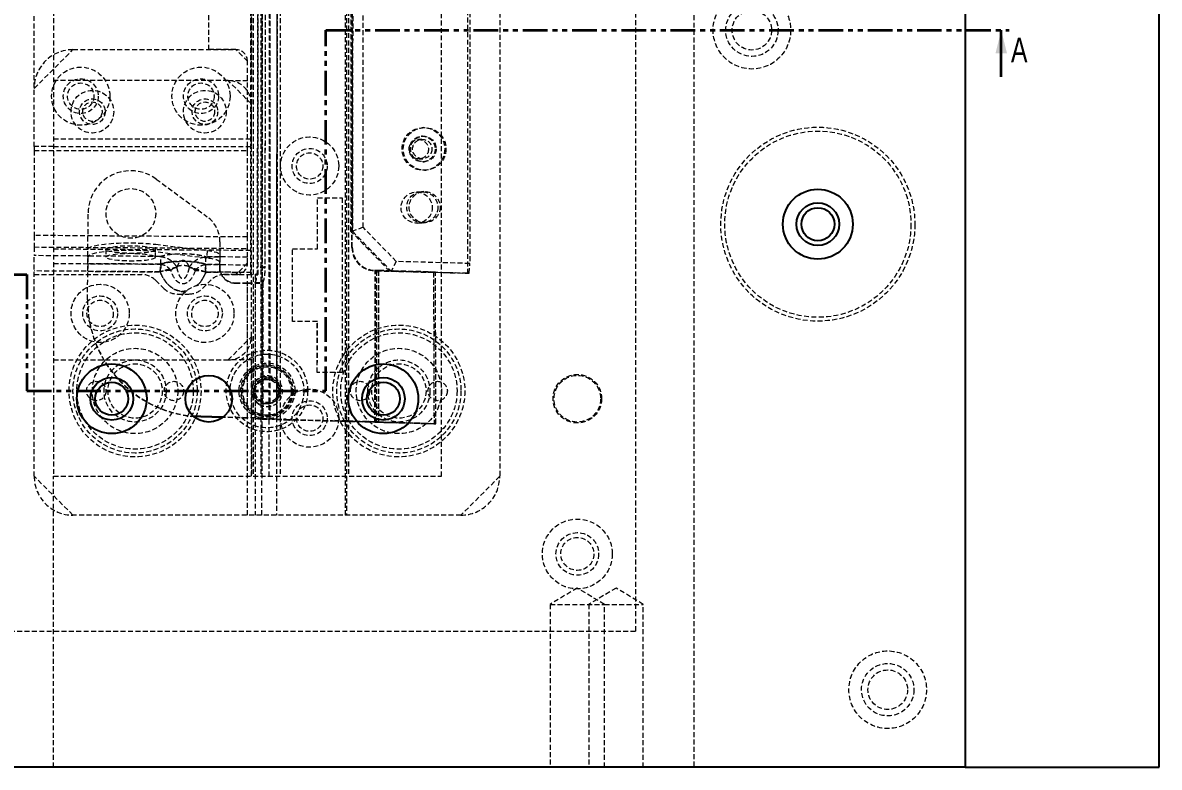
# Model space of a CAD drawing. Header units: millimetres. Extents: x 5 to 1533, y -1183 to 895.
# Drawn here: x 1239.6 to 1532.5, y -476.6 to -284.6 of the extents above; entities that cross this region are included whole.
import ezdxf

# ---------------------------------------------------------------- set-up
doc = ezdxf.new("R2010")
doc.units = ezdxf.units.MM
doc.linetypes.add('HIDDEN', pattern=[1.905, 1.27, -0.635])
doc.linetypes.add('PHANTOM', pattern=[12.7, 6.35, -1.27, 1.27, -1.27, 1.27, -1.27])
doc.styles.add('SLDTEXTSTYLE13', font='TXT', dxfattribs={"width": 0.75})

msp = doc.modelspace()

# ---------------------------------------------------------------- linework, layer by layer
at = {"color": 7, "linetype": 'Continuous', "lineweight": 25}
for p, q in [((1482.524, -96.563), (1482.524, -476.563)), ((1532.524, -476.563), (1532.524, -96.563)), ((1285.517, -386.166), (1283.541, -386.05)), ((1285.516, -386.257), (1283.658, -386.152)), ((1291.076, -386.398), (1285.516, -386.257)), ((1291.193, -386.31), (1285.517, -386.166)), ((1482.524, -476.563), (932.524, -476.563)), ((1482.524, -476.563), (1532.524, -476.563))]:
    msp.add_line(p, q, dxfattribs=at)
at = {"color": 7, "linetype": 'HIDDEN', "lineweight": 18}
for p, q in [((1412.524, -156.981), (1412.524, -476.563)), ((1397.524, -171.563), (1397.524, -441.563)), ((1298.312, -201.563), (1298.312, -349.563)), ((1300.287, -349.563), (1300.287, -201.563)), ((1301.241, -411.563), (1301.346, -201.563)), ((1305.084, -201.563), (1304.98, -411.563)), ((1322.789, -411.563), (1322.789, -201.563)), ((1323.028, -201.563), (1323.028, -411.563)), ((1242.524, -316.563), (1242.524, -211.563)), ((1287.524, -291.563), (1287.524, -211.563)), ((1301.339, -213.761), (1301.253, -386.847)), ((1301.34, -213.67), (1301.254, -386.756)), ((1303.316, -213.67), (1303.229, -386.756)), ((1303.315, -213.761), (1303.229, -386.847)), ((1305.079, -213.781), (1304.993, -386.826)), ((1305.185, -213.775), (1305.099, -386.82)), ((1362.524, -211.563), (1362.524, -401.563)), ((1305.078, -213.872), (1304.992, -386.917)), ((1305.184, -213.866), (1305.098, -386.911)), ((1247.524, -241.563), (1247.524, -401.563)), ((1298.997, -241.563), (1298.997, -401.563)), ((1300.973, -241.563), (1300.973, -401.563)), ((1303.095, -401.563), (1303.175, -241.563)), ((1305.979, -241.563), (1305.9, -401.563)), ((1323.524, -241.563), (1323.524, -401.563)), ((1347.524, -401.563), (1347.524, -241.563)), ((1354.228, -245.195), (1354.228, -349.228)), ((1354.839, -247.66), (1354.839, -346.691)), ((1324.419, -342.471), (1324.514, -250.444)), ((1324.419, -342.562), (1324.514, -250.535)), ((1324.525, -342.556), (1324.62, -250.529)), ((1324.526, -342.465), (1324.62, -250.438)), ((1324.184, -338.413), (1324.271, -254.389)), ((1324.651, -254.366), (1324.565, -338.39)), ((1327.292, -337.363), (1327.377, -255.41)), ((1298.524, -279.563), (1298.524, -305.563)), ((1298.524, -299.563), (1298.524, -279.563)), ((1300.06, -282.698), (1300.027, -347.774)), ((1300.06, -282.607), (1300.028, -347.683)), ((1302.035, -282.698), (1302.003, -347.774)), ((1302.036, -282.607), (1302.004, -347.683)), ((1242.524, -301.563), (1252.524, -291.563)), ((1252.524, -291.563), (1287.524, -291.563)), ((1252.524, -291.563), (1294.524, -291.563)), ((1294.524, -291.563), (1287.524, -291.563)), ((1297.524, -294.563), (1294.524, -291.563)), ((1297.524, -316.563), (1297.524, -294.563)), ((1292.524, -299.563), (1247.524, -299.563)), ((1298.524, -305.563), (1292.524, -299.563)), ((1292.524, -299.563), (1298.524, -299.563)), ((1298.524, -316.563), (1298.524, -305.563)), ((1298.524, -365.563), (1298.524, -305.563)), ((1342.839, -311.666), (1342.521, -311.685)), ((1247.524, -314.563), (1298.524, -314.563)), ((1342.405, -314.697), (1341.502, -314.75)), ((1342.65, -313.881), (1342.358, -313.899)), ((1242.524, -316.563), (1242.524, -317.563)), ((1247.524, -316.563), (1242.524, -316.563)), ((1242.524, -317.563), (1297.524, -317.563)), ((1242.524, -317.563), (1242.524, -339.474)), ((1247.524, -316.563), (1298.524, -316.563)), ((1297.524, -317.563), (1297.524, -316.563)), ((1297.524, -339.858), (1297.524, -317.563)), ((1341.796, -319.742), (1342.699, -319.689)), ((1342.746, -320.487), (1343.039, -320.47)), ((1273.967, -324.931), (1287.135, -334.644)), ((1343.168, -322.666), (1343.487, -322.647)), ((1315.522, -342.939), (1315.535, -329.789)), ((1315.535, -329.789), (1315.551, -329.788)), ((1315.535, -329.789), (1321.926, -329.797)), ((1315.538, -342.938), (1315.551, -329.788)), ((1315.551, -329.788), (1321.942, -329.796)), ((1321.926, -329.797), (1321.88, -374.797)), ((1321.942, -329.796), (1321.896, -374.796)), ((1321.926, -329.797), (1321.942, -329.796)), ((1342.317, -328.2), (1340.873, -328.285)), ((1342.928, -328.164), (1342.317, -328.2)), ((1256.333, -348.626), (1256.438, -333.706)), ((1341.344, -336.271), (1342.788, -336.186)), ((1342.788, -336.186), (1343.399, -336.15)), ((1297.524, -339.858), (1242.524, -339.474)), ((1242.524, -339.474), (1242.524, -342.438)), ((1324.565, -338.39), (1324.184, -338.413)), ((1334.159, -348.686), (1324.184, -338.413)), ((1327.292, -337.363), (1324.565, -338.39)), ((1324.565, -338.39), (1334.54, -348.663)), ((1335.852, -346.178), (1327.292, -337.363)), ((1242.524, -342.438), (1297.524, -342.821)), ((1242.524, -342.438), (1242.524, -344.67)), ((1273.836, -343.727), (1273.85, -341.752)), ((1273.85, -341.752), (1287.075, -343.349)), ((1290.387, -341.138), (1290.341, -347.643)), ((1297.524, -342.821), (1297.524, -339.858)), ((1324.526, -342.465), (1324.419, -342.471)), ((1324.525, -342.556), (1324.419, -342.562)), ((1242.524, -401.563), (1242.524, -344.67)), ((1256.36, -344.766), (1242.524, -344.67)), ((1247.524, -342.909), (1298.524, -343.264)), ((1256.359, -344.997), (1256.347, -346.729)), ((1256.359, -344.997), (1256.372, -343.022)), ((1275.008, -344.896), (1256.36, -344.766)), ((1260.972, -343.054), (1260.959, -345.029)), ((1273.758, -345.119), (1273.772, -343.143)), ((1287.061, -345.325), (1273.836, -343.727)), ((1286.829, -344.979), (1290.359, -345.003)), ((1290.359, -345.003), (1286.829, -344.979)), ((1287.075, -343.349), (1287.061, -345.325)), ((1290.364, -344.385), (1290.35, -346.36)), ((1297.524, -345.053), (1290.359, -345.003)), ((1297.524, -345.053), (1297.524, -342.821)), ((1297.524, -346.563), (1297.524, -345.053)), ((1298.524, -365.563), (1298.524, -343.264)), ((1309.112, -361.631), (1309.131, -342.931)), ((1309.128, -361.63), (1309.147, -342.93)), ((1309.131, -342.931), (1309.147, -342.93)), ((1309.131, -342.931), (1315.522, -342.939)), ((1309.147, -342.93), (1315.538, -342.938)), ((1315.522, -342.939), (1315.538, -342.938)), ((1247.524, -346.68), (1274.995, -346.872)), ((1256.347, -346.742), (1256.347, -346.729)), ((1274.995, -346.872), (1256.347, -346.742)), ((1286.815, -346.954), (1298.524, -347.036)), ((1290.346, -346.979), (1286.815, -346.954)), ((1290.346, -346.979), (1290.35, -346.36)), ((1302.003, -347.774), (1300.027, -347.774)), ((1302.004, -347.683), (1300.028, -347.683)), ((1330.36, -348.47), (1330.253, -348.476)), ((1330.405, -348.48), (1330.253, -348.476)), ((1330.359, -348.561), (1330.253, -348.567)), ((1330.404, -348.571), (1330.253, -348.567)), ((1330.51, -348.565), (1330.359, -348.561)), ((1330.511, -348.474), (1330.36, -348.47)), ((1330.364, -387.485), (1330.405, -348.48)), ((1330.364, -387.576), (1330.404, -348.571)), ((1330.404, -348.571), (1330.51, -348.565)), ((1330.404, -348.571), (1330.801, -348.585)), ((1330.405, -348.48), (1330.511, -348.474)), ((1330.405, -348.48), (1330.802, -348.494)), ((1330.47, -387.57), (1330.51, -348.565)), ((1330.471, -387.479), (1330.511, -348.474)), ((1331.305, -348.579), (1330.51, -348.565)), ((1331.305, -348.488), (1330.511, -348.474)), ((1330.801, -348.585), (1330.761, -387.597)), ((1330.802, -348.494), (1330.762, -387.506)), ((1330.801, -348.585), (1331.305, -348.579)), ((1330.801, -348.585), (1345.45, -348.995)), ((1330.802, -348.494), (1331.305, -348.488)), ((1330.802, -348.494), (1345.45, -348.904)), ((1331.305, -348.488), (1331.265, -387.501)), ((1331.305, -348.579), (1331.265, -387.592)), ((1345.954, -348.898), (1331.305, -348.488)), ((1345.953, -348.989), (1331.305, -348.579)), ((1335.852, -346.178), (1334.54, -348.663)), ((1354.839, -346.691), (1335.852, -346.178)), ((1354.609, -349.206), (1354.839, -346.691)), ((1274.98, -348.847), (1242.524, -348.621)), ((1242.524, -349.563), (1270.282, -349.563)), ((1274.981, -348.847), (1247.524, -348.656)), ((1256.282, -355.966), (1256.333, -348.626)), ((1256.333, -348.717), (1274.981, -348.848)), ((1256.333, -348.717), (1274.98, -348.847)), ((1273.817, -351.027), (1275.888, -353.098)), ((1285.959, -353.098), (1288.031, -351.027)), ((1298.524, -349.011), (1286.801, -348.929)), ((1295.099, -348.987), (1286.801, -348.929)), ((1286.801, -348.929), (1290.523, -348.955)), ((1291.566, -349.563), (1297.524, -349.563)), ((1294.524, -349.563), (1291.566, -349.563)), ((1295.099, -348.987), (1294.524, -349.563)), ((1297.524, -411.563), (1297.524, -349.563)), ((1297.524, -349.563), (1299.5, -349.563)), ((1299.5, -349.563), (1299.5, -411.563)), ((1300.287, -349.563), (1299.5, -349.563)), ((1334.54, -348.663), (1334.159, -348.686)), ((1354.228, -349.228), (1334.159, -348.686)), ((1334.54, -348.663), (1354.609, -349.206)), ((1345.954, -348.898), (1345.45, -348.904)), ((1345.45, -348.904), (1345.586, -387.921)), ((1345.953, -348.989), (1345.45, -348.995)), ((1345.45, -348.995), (1345.586, -388.012)), ((1346.089, -388.006), (1345.953, -348.989)), ((1346.09, -387.915), (1345.954, -348.898)), ((1354.609, -349.206), (1354.228, -349.228)), ((1294.34, -351.762), (1297.524, -351.762)), ((1294.341, -351.671), (1297.525, -351.671)), ((1297.524, -386.563), (1297.524, -351.762)), ((1297.524, -351.762), (1301.23, -351.762)), ((1297.525, -386.472), (1297.525, -351.671)), ((1297.525, -351.671), (1301.23, -351.671)), ((1299.5, -351.624), (1299.5, -386.605)), ((1299.5, -351.624), (1301.476, -351.624)), ((1299.5, -351.715), (1299.5, -386.696)), ((1299.5, -351.715), (1301.475, -351.715)), ((1301.475, -351.715), (1301.475, -386.696)), ((1301.476, -351.624), (1301.476, -386.605)), ((1256.282, -356.057), (1256.282, -355.966)), ((1279.424, -354.563), (1282.424, -354.563)), ((1309.112, -361.631), (1309.128, -361.63)), ((1315.503, -361.639), (1309.112, -361.631)), ((1315.519, -361.638), (1309.128, -361.63)), ((1315.489, -374.789), (1315.503, -361.639)), ((1315.503, -361.639), (1315.519, -361.638)), ((1315.505, -374.788), (1315.519, -361.638)), ((1292.524, -371.563), (1298.524, -365.563)), ((1298.524, -365.563), (1298.524, -401.563)), ((1247.524, -371.563), (1292.524, -371.563)), ((1298.524, -371.563), (1292.524, -371.563)), ((1298.524, -401.563), (1298.524, -371.563)), ((1315.489, -374.789), (1315.505, -374.788)), ((1321.88, -374.797), (1315.489, -374.789)), ((1321.896, -374.796), (1315.505, -374.788)), ((1321.88, -374.797), (1321.896, -374.796)), ((1306.524, -379.563), (1305.712, -379.563)), ((1300.575, -382.979), (1300.121, -382.676)), ((1297.524, -386.563), (1291.076, -386.398)), ((1297.525, -386.472), (1291.193, -386.31)), ((1301.476, -386.605), (1299.5, -386.605)), ((1299.5, -386.605), (1300.918, -386.727)), ((1301.475, -386.696), (1299.5, -386.696)), ((1299.5, -386.696), (1300.917, -386.818)), ((1301.476, -386.605), (1302.893, -386.727)), ((1301.253, -386.847), (1300.917, -386.818)), ((1301.254, -386.756), (1300.918, -386.727)), ((1301.253, -386.847), (1303.229, -386.847)), ((1301.254, -386.756), (1303.229, -386.756)), ((1302.893, -386.727), (1303.229, -386.756)), ((1302.893, -386.818), (1303.229, -386.847)), ((1305.098, -386.911), (1304.992, -386.917)), ((1304.992, -386.917), (1306.8, -386.964)), ((1305.099, -386.82), (1304.993, -386.826)), ((1304.993, -386.826), (1306.801, -386.873)), ((1305.098, -386.911), (1306.906, -386.958)), ((1305.099, -386.82), (1306.907, -386.867)), ((1306.8, -386.964), (1306.906, -386.958)), ((1306.8, -386.964), (1307.369, -386.964)), ((1306.801, -386.873), (1306.907, -386.867)), ((1306.801, -386.873), (1307.37, -386.873)), ((1307.475, -386.958), (1306.906, -386.958)), ((1307.476, -386.867), (1306.907, -386.867)), ((1307.475, -386.958), (1307.369, -386.964)), ((1307.369, -386.964), (1319.348, -387.286)), ((1307.476, -386.867), (1307.37, -386.873)), ((1307.37, -386.873), (1319.348, -387.195)), ((1307.475, -386.958), (1319.454, -387.28)), ((1307.476, -386.867), (1319.455, -387.189)), ((1319.348, -387.195), (1319.455, -387.189)), ((1323.167, -387.298), (1319.348, -387.195)), ((1319.348, -387.286), (1319.454, -387.28)), ((1323.166, -387.389), (1319.348, -387.286)), ((1319.454, -387.28), (1323.272, -387.383)), ((1319.455, -387.189), (1323.273, -387.292)), ((1323.272, -387.383), (1323.166, -387.389)), ((1323.166, -387.389), (1323.515, -387.398)), ((1323.273, -387.292), (1323.167, -387.298)), ((1323.167, -387.298), (1323.516, -387.307)), ((1323.622, -387.392), (1323.272, -387.383)), ((1323.622, -387.301), (1323.273, -387.292)), ((1323.622, -387.392), (1323.515, -387.398)), ((1323.515, -387.398), (1323.872, -387.408)), ((1323.622, -387.301), (1323.516, -387.307)), ((1323.516, -387.307), (1323.872, -387.317)), ((1323.979, -387.31), (1323.622, -387.301)), ((1323.978, -387.401), (1323.622, -387.392)), ((1330.364, -387.485), (1323.872, -387.317)), ((1330.364, -387.576), (1323.872, -387.408)), ((1323.978, -387.401), (1330.47, -387.57)), ((1323.979, -387.31), (1330.471, -387.479)), ((1330.471, -387.479), (1330.364, -387.485)), ((1330.47, -387.57), (1330.364, -387.576)), ((1330.761, -387.597), (1331.265, -387.592)), ((1330.761, -387.597), (1345.586, -388.012)), ((1330.762, -387.506), (1331.265, -387.501)), ((1330.762, -387.506), (1345.586, -387.921)), ((1331.265, -387.501), (1346.09, -387.915)), ((1331.265, -387.592), (1346.089, -388.006)), ((1345.586, -387.921), (1346.09, -387.915)), ((1345.586, -388.012), (1346.089, -388.006)), ((1252.524, -411.563), (1242.524, -401.563)), ((1247.524, -401.563), (1347.524, -401.563)), ((1247.524, -476.563), (1247.524, -401.563)), ((1362.524, -401.563), (1352.524, -411.563)), ((1352.524, -411.563), (1252.524, -411.563)), ((1382.524, -430.357), (1375.524, -434.563)), ((1389.524, -434.563), (1382.524, -430.357)), ((1392.524, -430.357), (1385.524, -434.563)), ((1399.524, -434.563), (1392.524, -430.357)), ((1375.524, -434.563), (1389.524, -434.563)), ((1375.524, -434.563), (1375.524, -476.563)), ((1385.524, -434.563), (1385.524, -476.563)), ((1389.524, -434.563), (1399.524, -434.563)), ((1389.524, -476.563), (1389.524, -434.563)), ((1399.524, -476.563), (1399.524, -434.563)), ((1397.524, -441.563), (1149.524, -441.563))]:
    msp.add_line(p, q, dxfattribs=at)
at = {"color": 7, "linetype": 'PHANTOM', "lineweight": 35}
for p, q in [((1317.681, -379.563), (1317.681, -286.563)), ((1317.681, -286.563), (1493.794, -286.563)), ((1211.075, -349.563), (1240.62, -349.563)), ((1240.62, -349.563), (1240.62, -379.563)), ((1240.62, -379.563), (1317.681, -379.563))]:
    msp.add_line(p, q, dxfattribs=at)
at = {"color": 7, "linetype": 'Continuous', "lineweight": 35}
msp.add_line((1491.794, -298.563), (1491.794, -286.563), dxfattribs=at)
at = {"color": 7, "linetype": 'HIDDEN', "lineweight": 18, "flags": 128}
for points in [[(1256.372, -343.022), (1256.559, -342.71), (1257.108, -342.41), (1258, -342.134), (1259.207, -341.89), (1260.687, -341.687), (1262.39, -341.531), (1264.261, -341.427), (1266.236, -341.379), (1268.249, -341.389), (1270.233, -341.456), (1272.121, -341.579), (1273.85, -341.752)], [(1273.757, -343.073), (1273.677, -343.314), (1273.23, -343.542), (1272.443, -343.744), (1271.361, -343.909), (1270.047, -344.026), (1268.578, -344.09), (1267.039, -344.096), (1265.519, -344.044), (1264.107, -343.938), (1262.885, -343.782), (1261.923, -343.587), (1261.278, -343.363), (1260.987, -343.124), (1261.068, -342.883), (1261.515, -342.655), (1262.302, -342.453), (1263.384, -342.289), (1264.697, -342.171), (1266.166, -342.107), (1267.706, -342.101), (1269.225, -342.153), (1270.637, -342.26), (1271.86, -342.415), (1272.821, -342.611), (1273.466, -342.834), (1273.757, -343.073)], [(1273.836, -343.727), (1272.107, -343.554), (1270.219, -343.432), (1268.236, -343.365), (1266.223, -343.355), (1264.248, -343.402), (1262.377, -343.506), (1260.673, -343.662), (1259.193, -343.865), (1257.986, -344.109), (1257.094, -344.386), (1256.545, -344.685), (1256.359, -344.997)], [(1275.008, -344.896), (1267.02, -344.841), (1256.36, -344.766)], [(1273.743, -345.049), (1273.663, -345.289), (1273.216, -345.517), (1272.429, -345.719), (1271.347, -345.884), (1270.033, -346.002), (1268.564, -346.065), (1267.025, -346.072), (1265.505, -346.02), (1264.093, -345.913), (1262.871, -345.757), (1261.909, -345.562), (1261.264, -345.338), (1260.974, -345.099), (1261.054, -344.859), (1261.501, -344.631), (1262.288, -344.429), (1263.37, -344.264), (1264.683, -344.146), (1266.153, -344.082), (1267.692, -344.076), (1269.212, -344.128), (1270.624, -344.235), (1271.846, -344.391), (1272.808, -344.586), (1273.452, -344.81), (1273.743, -345.049)], [(1290.35, -346.36), (1290.296, -346.212), (1290.131, -346.066), (1289.859, -345.923), (1289.483, -345.786), (1289.007, -345.655), (1288.44, -345.534), (1287.788, -345.423), (1287.061, -345.325)], [(1287.075, -343.349), (1287.802, -343.448), (1288.454, -343.559), (1289.021, -343.68), (1289.496, -343.81), (1289.873, -343.948), (1290.145, -344.091), (1290.309, -344.237), (1290.364, -344.385)], [(1256.347, -346.742), (1256.346, -346.828), (1256.345, -346.972), (1256.344, -347.171), (1256.342, -347.418), (1256.34, -347.706), (1256.338, -348.025), (1256.335, -348.366), (1256.333, -348.626)], [(1290.338, -348.065), (1290.34, -347.859), (1290.341, -347.668), (1290.342, -347.495), (1290.343, -347.342), (1290.344, -347.213), (1290.345, -347.108), (1290.345, -347.03), (1290.346, -346.979)], [(1297.524, -346.563), (1296.783, -347.304), (1295.962, -348.125), (1295.099, -348.987)]]:
    msp.add_lwpolyline(points, dxfattribs=at)
at = {"color": 7, "linetype": 'HIDDEN', "lineweight": 18}
for centre, radius in [((1427.524, -286.563), 10), ((1427.524, -286.563), 6.75), ((1427.524, -286.563), 5.1), ((1254.524, -303.563), 7.5), ((1285.524, -303.563), 7.5), ((1254.524, -303.563), 4.5), ((1254.524, -303.563), 3.4), ((1285.524, -303.563), 4.5), ((1285.524, -303.563), 3.4), ((1257.524, -307.563), 5.5), ((1257.524, -307.563), 3.3), ((1286.524, -307.563), 5.5), ((1286.524, -307.563), 3.3), ((1257.524, -307.563), 2.5), ((1286.524, -307.563), 2.5), ((1342.85, -317.176), 5.497), ((1343.168, -317.157), 5.497), ((1444.524, -336.563), 25), ((1444.524, -336.563), 24), ((1313.524, -321.563), 7.5), ((1341.651, -317.247), 2.499), ((1342.556, -317.193), 3.299), ((1342.848, -317.176), 3.299), ((1342.555, -317.193), 2.499), ((1313.524, -321.563), 4.5), ((1313.524, -321.563), 3.4), ((1267.438, -333.783), 6.4), ((1342.556, -332.193), 3.998), ((1343.167, -332.157), 3.998), ((1259.524, -359.563), 7.5), ((1286.524, -359.563), 7.5), ((1259.524, -359.563), 4.5), ((1259.524, -359.563), 3.4), ((1286.524, -359.563), 4.5), ((1286.524, -359.563), 3.4), ((1268.524, -379.563), 17), ((1336.524, -379.563), 17), ((1268.524, -379.563), 16), ((1268.524, -379.563), 15), ((1336.524, -379.563), 16), ((1336.524, -379.563), 15), ((1268.524, -379.563), 11), ((1302.524, -379.563), 10.5), ((1336.524, -379.563), 11), ((1268.524, -379.563), 8), ((1302.524, -379.563), 9.5), ((1336.524, -379.563), 8), ((1268.524, -379.563), 7), ((1302.524, -379.563), 7.191), ((1302.524, -379.563), 6.75), ((1302.524, -379.563), 6.5), ((1302.524, -379.563), 6.25), ((1336.524, -379.563), 7), ((1258.524, -379.563), 2.5), ((1278.524, -379.563), 2.5), ((1302.524, -379.563), 3.4), ((1302.524, -379.563), 3), ((1326.524, -379.563), 2.5), ((1346.524, -379.563), 2.5), ((1382.524, -381.563), 6.25), ((1382.524, -381.563), 6), ((1313.524, -386.563), 7.5), ((1313.524, -386.563), 4.5), ((1313.524, -386.563), 3.4), ((1382.524, -421.563), 9), ((1382.524, -421.563), 5.5), ((1382.524, -421.563), 4.25), ((1462.524, -456.563), 10), ((1462.524, -456.563), 6.75), ((1462.524, -456.563), 5.1)]:
    msp.add_circle(centre, radius, dxfattribs=at)
at = {"color": 7, "linetype": 'Continuous', "lineweight": 25}
for centre, radius in [((1444.524, -336.563), 9), ((1444.524, -336.563), 5.5), ((1444.524, -336.563), 4.25), ((1262.524, -381.563), 9), ((1332.524, -381.563), 9), ((1262.524, -381.563), 5.5), ((1262.524, -381.563), 4.25), ((1287.524, -381.563), 6), ((1332.524, -381.563), 5.5), ((1332.524, -381.563), 4.25)]:
    msp.add_circle(centre, radius, dxfattribs=at)
at = {"color": 7, "linetype": 'HIDDEN', "lineweight": 18}
for centre, radius, start, end in [((1252.524, -301.563), 10, 90, 180), ((1294.524, -294.563), 3, 0, 90), ((1292.524, -305.563), 6, 0, 90), ((1267.438, -333.783), 11, 53.58856, 179.59856), ((1282.387, -341.082), 8, 359.59856, 53.58856), ((1330.417, -342.481), 5.997, 179.9037, 268.44051), ((1330.416, -342.572), 5.997, 179.90371, 268.44035), ((1330.522, -342.566), 5.997, 179.90374, 268.44044), ((1330.523, -342.475), 5.997, 179.90371, 268.44035), ((1294.341, -347.671), 4, 179.59856, 270), ((1294.524, -346.563), 3, 270, 0), ((1290.825, -348.456), 9.236, 339.94106, 4.79975), ((1290.824, -348.547), 9.236, 339.94163, 4.7996), ((1292.8, -348.547), 9.236, 339.9408, 4.80001), ((1292.801, -348.456), 9.236, 339.94076, 4.80048), ((1270.282, -354.563), 5, 45, 90), ((1291.566, -354.563), 5, 90, 135), ((1294.34, -347.762), 4, 197.36385, 270), ((1279.424, -349.563), 5, 225, 270), ((1282.424, -349.563), 5, 270, 315), ((1286.281, -356.267), 30, 179.60065, 264.98499), ((1286.282, -356.175), 30, 179.60065, 264.75833), ((1292.524, -365.563), 6, 270, 0), ((1302.565, -379.607), 3.983, 239.33726, 197.9853), ((1302.538, -379.573), 3.184, 247.34316, 178.03652), ((1302.524, -379.563), 4, 195.17132, 240.17132), ((1252.524, -401.563), 10, 180, 270), ((1352.524, -401.563), 10, 270, 0)]:
    msp.add_arc(centre, radius, start, end, dxfattribs=at)
msp.add_ellipse((1341.109, -332.278), major_axis=(3.999, 0.236), ratio=0.9985829, dxfattribs=at)
for points, knots in [([(1274.98, -348.847), (1275.029, -348.349), (1275.12, -347.409), (1275.172, -346.178), (1275.14, -345.438), (1275.075, -345.043), (1275.03, -344.946), (1275.008, -344.896)], [0, 0, 0, 0, 0.2645076, 0.4993749, 0.7490443, 0.8739929, 1, 1, 1, 1]), ([(1274.98, -348.847), (1275.029, -348.352), (1275.123, -347.412), (1275.17, -346.207), (1275.138, -345.274), (1275.053, -345.026), (1275.008, -344.896)], [0, 0, 0, 0, 0.2629479, 0.499346, 0.7377302, 1, 1, 1, 1]), ([(1275.008, -344.896), (1275.184, -344.836), (1275.538, -344.715), (1276.237, -344.548), (1277.028, -344.406), (1277.883, -344.295), (1278.799, -344.214), (1279.817, -344.161), (1280.922, -344.148), (1281.837, -344.172), (1282.545, -344.21), (1283.202, -344.259), (1283.961, -344.338), (1284.984, -344.485), (1286.015, -344.698), (1286.56, -344.886), (1286.829, -344.979)], [0, 0, 0, 0, 0.078828, 0.1584101, 0.237483, 0.3029225, 0.3647989, 0.4334453, 0.5000033, 0.5665014, 0.6003845, 0.6352508, 0.69716, 0.762702, 0.8831941, 1, 1, 1, 1]), ([(1275.008, -344.896), (1275.311, -344.797), (1275.891, -344.607), (1277.207, -344.367), (1278.596, -344.221), (1279.897, -344.16), (1280.92, -344.149), (1281.944, -344.174), (1283.245, -344.253), (1284.633, -344.419), (1285.947, -344.677), (1286.526, -344.875), (1286.829, -344.979)], [0, 0, 0, 0, 0.1305872, 0.2496636, 0.3745696, 0.4379432, 0.4997358, 0.5616239, 0.6251376, 0.7499666, 0.8691998, 1, 1, 1, 1]), ([(1275.008, -344.896), (1275.465, -344.96), (1276.361, -345.086), (1277.544, -345.71), (1278.583, -346.572), (1279.06, -347.323), (1279.322, -347.734)], [0, 0, 0, 0, 0.2623439, 0.513964, 0.7339769, 1, 1, 1, 1]), ([(1275.008, -344.896), (1275.465, -344.96), (1276.361, -345.086), (1277.576, -345.727), (1278.609, -346.601), (1279.082, -347.353), (1279.321, -347.734)], [0, 0, 0, 0, 0.2623383, 0.51395, 0.7538158, 1, 1, 1, 1]), ([(1282.476, -347.756), (1282.715, -347.386), (1283.197, -346.639), (1284.241, -345.777), (1285.473, -345.15), (1286.371, -345.037), (1286.829, -344.979)], [0, 0, 0, 0, 0.2413912, 0.4861432, 0.7377454, 1, 1, 1, 1]), ([(1282.476, -347.756), (1282.715, -347.386), (1283.197, -346.639), (1284.242, -345.777), (1285.473, -345.149), (1286.371, -345.037), (1286.829, -344.979)], [0, 0, 0, 0, 0.2413873, 0.4861385, 0.7377415, 1, 1, 1, 1]), ([(1286.829, -344.979), (1286.784, -345.1), (1286.695, -345.341), (1286.647, -346.261), (1286.682, -347.483), (1286.76, -348.426), (1286.801, -348.929)], [0, 0, 0, 0, 0.2500017, 0.4998966, 0.7332714, 1, 1, 1, 1]), ([(1286.829, -344.979), (1286.782, -345.108), (1286.693, -345.355), (1286.648, -346.287), (1286.678, -347.491), (1286.759, -348.435), (1286.801, -348.929)], [0, 0, 0, 0, 0.2629473, 0.4993461, 0.7377301, 1, 1, 1, 1]), ([(1279.322, -347.734), (1279.093, -347.777), (1278.625, -347.865), (1277.578, -348.118), (1276.333, -348.443), (1275.421, -348.715), (1274.98, -348.847)], [0, 0, 0, 0, 0.23342496, 0.47804272, 0.74801017, 1, 1, 1, 1]), ([(1279.321, -347.734), (1279.093, -347.777), (1278.625, -347.865), (1277.597, -348.113), (1276.358, -348.435), (1275.445, -348.708), (1274.98, -348.847)], [0, 0, 0, 0, 0.2334218, 0.4780374, 0.7342354, 1, 1, 1, 1]), ([(1274.995, -346.872), (1275.038, -346.933), (1275.124, -347.054), (1275.162, -347.525), (1275.117, -348.144), (1275.026, -348.611), (1274.981, -348.848)], [0, 0, 0, 0, 0.2528586, 0.5000009, 0.7471481, 1, 1, 1, 1]), ([(1274.981, -348.848), (1275.026, -348.611), (1275.117, -348.144), (1275.162, -347.525), (1275.124, -347.054), (1275.038, -346.933), (1274.995, -346.872)], [0, 0, 0, 0, 0.25285194, 0.4999991, 0.74714142, 1, 1, 1, 1]), ([(1277.739, -348.522), (1277.581, -348.512), (1277.263, -348.492), (1276.601, -348.549), (1275.826, -348.651), (1275.265, -348.781), (1274.981, -348.848)], [0, 0, 0, 0, 0.2403369, 0.4857918, 0.7393558, 1, 1, 1, 1]), ([(1277.739, -348.522), (1277.712, -348.52), (1277.569, -348.511), (1277.215, -348.495), (1276.581, -348.55), (1275.796, -348.656), (1275.236, -348.788), (1274.981, -348.848)], [0, 0, 0, 0, 0.0448261, 0.2405502, 0.4859438, 0.7652694, 1, 1, 1, 1]), ([(1286.815, -346.954), (1286.527, -346.856), (1285.952, -346.659), (1284.656, -346.398), (1283.248, -346.23), (1281.947, -346.15), (1280.919, -346.124), (1279.889, -346.135), (1278.587, -346.196), (1277.172, -346.345), (1275.866, -346.587), (1275.285, -346.777), (1274.995, -346.872)], [0, 0, 0, 0, 0.1243427, 0.2490106, 0.3741268, 0.4367081, 0.4994963, 0.5622101, 0.624948, 0.7499113, 0.8749177, 1, 1, 1, 1]), ([(1274.995, -346.872), (1275.122, -346.827), (1275.379, -346.737), (1275.863, -346.608), (1276.424, -346.485), (1277.099, -346.37), (1277.869, -346.271), (1278.786, -346.189), (1279.804, -346.136), (1280.909, -346.123), (1281.824, -346.147), (1282.532, -346.186), (1283.188, -346.235), (1283.948, -346.313), (1284.97, -346.46), (1286.001, -346.673), (1286.546, -346.862), (1286.815, -346.954)], [0, 0, 0, 0, 0.0580974, 0.1168784, 0.1786743, 0.2375409, 0.3029767, 0.3648492, 0.4334905, 0.5000453, 0.5665366, 0.6004182, 0.635281, 0.6971849, 0.7627209, 0.8832037, 1, 1, 1, 1]), ([(1274.995, -346.872), (1275.275, -346.908), (1275.828, -346.979), (1276.596, -347.35), (1277.259, -347.862), (1277.579, -348.302), (1277.739, -348.522)], [0, 0, 0, 0, 0.25804623, 0.50807868, 0.75427507, 1, 1, 1, 1]), ([(1274.995, -346.872), (1275.247, -346.902), (1275.799, -346.969), (1276.574, -347.332), (1277.259, -347.861), (1277.579, -348.302), (1277.739, -348.522)], [0, 0, 0, 0, 0.2328169, 0.5080694, 0.7542706, 1, 1, 1, 1]), ([(1277.739, -348.522), (1278.067, -348.199), (1278.549, -347.725), (1279.614, -347.302), (1280.333, -347.166), (1280.902, -347.133), (1281.471, -347.174), (1282.188, -347.32), (1283.247, -347.757), (1283.723, -348.239), (1284.047, -348.566)], [0, 0, 0, 0, 0.2616985, 0.3846413, 0.4445203, 0.4999526, 0.5553457, 0.6151791, 0.7382566, 1, 1, 1, 1]), ([(1277.739, -348.522), (1278.067, -348.199), (1278.549, -347.725), (1279.614, -347.302), (1280.333, -347.166), (1280.902, -347.133), (1281.471, -347.174), (1282.188, -347.32), (1283.247, -347.757), (1283.723, -348.239), (1284.047, -348.566)], [0, 0, 0, 0, 0.2616985, 0.3846413, 0.4445203, 0.4999526, 0.5553457, 0.6151791, 0.7382566, 1, 1, 1, 1]), ([(1284.047, -348.566), (1283.715, -349.354), (1283.228, -350.513), (1282.159, -351.549), (1281.439, -351.887), (1280.869, -351.973), (1280.301, -351.879), (1279.585, -351.531), (1278.53, -350.48), (1278.059, -349.315), (1277.739, -348.522)], [0, 0, 0, 0, 0.2618291, 0.3846602, 0.4445379, 0.4999697, 0.5554129, 0.6153061, 0.7382662, 1, 1, 1, 1]), ([(1284.047, -348.566), (1283.715, -349.354), (1283.228, -350.513), (1282.159, -351.549), (1281.439, -351.887), (1280.869, -351.973), (1280.301, -351.879), (1279.585, -351.531), (1278.53, -350.48), (1278.059, -349.315), (1277.739, -348.522)], [0, 0, 0, 0, 0.2618291, 0.3846602, 0.4445379, 0.4999697, 0.5554129, 0.6153061, 0.7382662, 1, 1, 1, 1]), ([(1279.322, -347.734), (1279.479, -347.309), (1279.699, -346.712), (1280.226, -346.097), (1280.571, -345.905), (1280.77, -345.854), (1280.912, -345.842), (1281.053, -345.855), (1281.251, -345.909), (1281.594, -346.106), (1282.112, -346.729), (1282.324, -347.329), (1282.476, -347.756)], [0, 0, 0, 0, 0.2954467, 0.4144523, 0.4619982, 0.4816918, 0.4999684, 0.5182297, 0.5379038, 0.5853929, 0.7045056, 1, 1, 1, 1]), ([(1279.322, -347.734), (1279.479, -347.309), (1279.699, -346.712), (1280.226, -346.097), (1280.571, -345.905), (1280.77, -345.854), (1280.912, -345.842), (1281.053, -345.855), (1281.251, -345.909), (1281.594, -346.106), (1282.112, -346.729), (1282.324, -347.329), (1282.476, -347.756)], [0, 0, 0, 0, 0.2954467, 0.4144523, 0.4619982, 0.4816918, 0.4999684, 0.5182297, 0.5379038, 0.5853929, 0.7045056, 1, 1, 1, 1]), ([(1282.476, -347.756), (1282.317, -348.407), (1282.094, -349.319), (1281.565, -350.259), (1281.219, -350.554), (1281.02, -350.633), (1280.878, -350.651), (1280.737, -350.631), (1280.539, -350.55), (1280.197, -350.25), (1279.681, -349.302), (1279.471, -348.387), (1279.322, -347.734)], [0, 0, 0, 0, 0.2955854, 0.4144696, 0.4620108, 0.481704, 0.4999805, 0.5182582, 0.5379529, 0.5855032, 0.7045156, 1, 1, 1, 1]), ([(1282.476, -347.756), (1282.317, -348.407), (1282.094, -349.319), (1281.565, -350.259), (1281.219, -350.554), (1281.02, -350.633), (1280.878, -350.651), (1280.737, -350.631), (1280.539, -350.55), (1280.197, -350.25), (1279.681, -349.302), (1279.471, -348.387), (1279.322, -347.734)], [0, 0, 0, 0, 0.2955854, 0.4144696, 0.4620108, 0.481704, 0.4999805, 0.5182582, 0.5379529, 0.5855032, 0.7045156, 1, 1, 1, 1]), ([(1286.801, -348.929), (1286.362, -348.792), (1285.454, -348.506), (1284.213, -348.164), (1283.17, -347.897), (1282.703, -347.802), (1282.476, -347.756)], [0, 0, 0, 0, 0.25203235, 0.52194149, 0.76664302, 1, 1, 1, 1]), ([(1286.801, -348.929), (1286.338, -348.784), (1285.429, -348.498), (1284.207, -348.162), (1283.18, -347.9), (1282.712, -347.805), (1282.476, -347.756)], [0, 0, 0, 0, 0.2658064, 0.5219444, 0.7590701, 1, 1, 1, 1]), ([(1284.047, -348.566), (1284.098, -348.491), (1284.25, -348.265), (1284.62, -347.859), (1285.207, -347.407), (1285.982, -347.049), (1286.534, -346.986), (1286.815, -346.954)], [0, 0, 0, 0, 0.0827528, 0.2476287, 0.4931507, 0.7425216, 1, 1, 1, 1]), ([(1284.047, -348.566), (1284.211, -348.347), (1284.538, -347.91), (1285.232, -347.391), (1286.01, -347.04), (1286.561, -346.981), (1286.815, -346.954)], [0, 0, 0, 0, 0.2472987, 0.4929357, 0.76704, 1, 1, 1, 1]), ([(1286.801, -348.929), (1286.544, -348.865), (1285.984, -348.726), (1285.201, -348.61), (1284.52, -348.542), (1284.203, -348.558), (1284.047, -348.566)], [0, 0, 0, 0, 0.237123, 0.5156852, 0.761799, 1, 1, 1, 1]), ([(1286.801, -348.929), (1286.517, -348.859), (1285.957, -348.721), (1285.178, -348.607), (1284.632, -348.554), (1284.329, -348.552), (1284.166, -348.559), (1284.094, -348.564), (1284.047, -348.566)], [0, 0, 0, 0, 0.2614474, 0.5154385, 0.7614263, 0.8813942, 0.9217133, 1, 1, 1, 1]), ([(1286.801, -348.929), (1286.759, -348.693), (1286.675, -348.224), (1286.638, -347.605), (1286.682, -347.134), (1286.77, -347.015), (1286.815, -346.954)], [0, 0, 0, 0, 0.2528239, 0.5000016, 0.7471825, 1, 1, 1, 1]), ([(1286.815, -346.954), (1286.77, -347.015), (1286.682, -347.134), (1286.638, -347.605), (1286.675, -348.224), (1286.759, -348.693), (1286.801, -348.929)], [0, 0, 0, 0, 0.2528175, 0.4999984, 0.7471761, 1, 1, 1, 1]), ([(1290.523, -348.955), (1290.472, -348.813), (1290.394, -348.594), (1290.345, -348.292), (1290.34, -348.142), (1290.338, -348.065)], [0, 0, 0, 0, 0.4767636, 0.7349377, 1, 1, 1, 1]), ([(1290.523, -348.955), (1290.494, -348.801), (1290.436, -348.491), (1290.361, -347.884), (1290.351, -347.457), (1290.344, -347.177)], [0, 0, 0, 0, 0.2549845, 0.5099775, 1, 1, 1, 1]), ([(1281.948, -353.765), (1281.585, -353.826), (1280.851, -353.95), (1279.741, -353.788), (1278.393, -353.278), (1277.01, -352.204), (1275.785, -350.612), (1275.246, -349.429), (1274.98, -348.847)], [0, 0, 0, 0, 0.118361, 0.2390839, 0.3571248, 0.5810567, 0.7938177, 1, 1, 1, 1]), ([(1274.98, -348.847), (1275.153, -349.242), (1275.501, -350.036), (1276.191, -351.141), (1276.975, -352.088), (1277.823, -352.838), (1278.736, -353.409), (1279.75, -353.792), (1280.858, -353.947), (1281.579, -353.829), (1281.939, -353.77)], [0, 0, 0, 0, 0.1391409, 0.2796485, 0.4192563, 0.5347147, 0.6439001, 0.7651178, 0.8826488, 1, 1, 1, 1]), ([(1281.963, -353.755), (1281.932, -353.766), (1281.582, -353.886), (1280.859, -353.916), (1279.841, -353.814), (1278.54, -353.353), (1277.13, -352.331), (1275.837, -350.714), (1275.266, -349.47), (1274.981, -348.848)], [0, 0, 0, 0, 0.0104498, 0.1192718, 0.2282806, 0.3400382, 0.5599008, 0.7798049, 1, 1, 1, 1]), ([(1274.981, -348.848), (1275.154, -349.242), (1275.501, -350.036), (1276.191, -351.141), (1276.975, -352.089), (1277.824, -352.838), (1278.737, -353.409), (1279.751, -353.792), (1280.858, -353.947), (1281.579, -353.829), (1281.939, -353.77)], [0, 0, 0, 0, 0.138899, 0.2796582, 0.4192722, 0.5347352, 0.6439274, 0.7651483, 0.8826843, 1, 1, 1, 1]), ([(1286.801, -348.929), (1286.522, -349.501), (1285.956, -350.662), (1285.09, -351.917), (1284.392, -352.392), (1284.24, -352.496)], [0, 0, 0, 0, 0.4311804, 0.876272, 1, 1, 1, 1]), ([(1286.801, -348.929), (1286.502, -349.535), (1285.903, -350.748), (1285.033, -351.996), (1284.371, -352.429), (1284.28, -352.489)], [0, 0, 0, 0, 0.4622443, 0.9258241, 1, 1, 1, 1]), ([(1284.325, -352.481), (1284.447, -352.381), (1285.077, -351.861), (1285.966, -350.675), (1286.526, -349.505), (1286.801, -348.929)], [0, 0, 0, 0, 0.1086302, 0.5613664, 1, 1, 1, 1]), ([(1284.325, -352.481), (1284.447, -352.381), (1285.077, -351.861), (1285.966, -350.675), (1286.526, -349.505), (1286.801, -348.929)], [0, 0, 0, 0, 0.1085791, 0.5613416, 1, 1, 1, 1]), ([(1301.23, -351.671), (1301.258, -351.67), (1301.314, -351.669), (1301.404, -351.657), (1301.447, -351.637), (1301.476, -351.624)], [0, 0, 0, 0, 0.25126849, 0.50254358, 1, 1, 1, 1]), ([(1301.23, -351.762), (1301.257, -351.761), (1301.313, -351.76), (1301.404, -351.748), (1301.447, -351.728), (1301.475, -351.715)], [0, 0, 0, 0, 0.2512643, 0.502541, 1, 1, 1, 1]), ([(1298.663, -380.61), (1298.605, -380.159), (1298.488, -379.26), (1298.897, -377.949), (1299.681, -376.861), (1300.775, -376.111), (1302.041, -375.78), (1303.325, -375.884), (1304.483, -376.414), (1305.387, -377.285), (1305.933, -378.395), (1306.076, -379.609), (1305.805, -380.779), (1305.164, -381.776), (1304.244, -382.491), (1303.152, -382.839), (1302.13, -382.827), (1301.547, -382.602), (1301.311, -382.511)], [0, 0, 0, 0, 0.0702299, 0.1400517, 0.2082051, 0.2764143, 0.3426566, 0.4087618, 0.473568, 0.5375819, 0.600951, 0.6628843, 0.7248087, 0.784669, 0.8445646, 0.9029063, 0.9607058, 1, 1, 1, 1]), ([(1299.576, -378.35), (1299.422, -378.647), (1299.104, -379.263), (1299.026, -380.369), (1299.279, -381.508), (1299.844, -382.429), (1300.343, -382.865), (1300.534, -383.033)], [0, 0, 0, 0, 0.1908077, 0.396188, 0.6209291, 0.8544157, 1, 1, 1, 1]), ([(1301.311, -382.511), (1301.085, -382.399), (1300.537, -382.127), (1299.853, -381.409), (1299.395, -380.427), (1299.27, -379.35), (1299.475, -378.678), (1299.576, -378.35)], [0, 0, 0, 0, 0.151475, 0.3661526, 0.5808323, 0.79551, 1, 1, 1, 1]), ([(1301.476, -386.605), (1301.362, -386.598), (1301.135, -386.584), (1300.267, -386.551), (1299.124, -386.515), (1298.146, -386.488), (1297.611, -386.474), (1297.525, -386.472)], [0, 0, 0, 0, 0.2383956, 0.4767983, 0.7152883, 0.9538368, 1, 1, 1, 1]), ([(1304.993, -386.826), (1304.545, -386.82), (1303.651, -386.807), (1302.499, -386.787), (1301.607, -386.769), (1301.373, -386.76), (1301.254, -386.756)], [0, 0, 0, 0, 0.2478645, 0.4957304, 0.7435923, 1, 1, 1, 1]), ([(1303.229, -386.756), (1303.286, -386.759), (1303.4, -386.766), (1303.834, -386.783), (1304.412, -386.801), (1304.867, -386.813), (1305.099, -386.82)], [0, 0, 0, 0, 0.2477968, 0.4955891, 0.743439, 1, 1, 1, 1]), ([(1330.364, -387.485), (1330.431, -387.489), (1330.565, -387.496), (1330.696, -387.503), (1330.762, -387.506)], [0, 0, 0, 0, 0.4974636, 1, 1, 1, 1]), ([(1330.364, -387.576), (1330.43, -387.58), (1330.564, -387.587), (1330.695, -387.594), (1330.761, -387.597)], [0, 0, 0, 0, 0.4974645, 1, 1, 1, 1]), ([(1331.265, -387.592), (1331.198, -387.59), (1331.064, -387.586), (1330.799, -387.579), (1330.6, -387.574), (1330.47, -387.57)], [0, 0, 0, 0, 0.2568528, 0.513679, 1, 1, 1, 1]), ([(1331.265, -387.501), (1331.198, -387.499), (1331.064, -387.495), (1330.8, -387.488), (1330.601, -387.483), (1330.471, -387.479)], [0, 0, 0, 0, 0.25683511, 0.51367813, 1, 1, 1, 1])]:
    msp.add_open_spline(points, degree=3, knots=knots, dxfattribs=at)
at = {"color": 7, "linetype": 'Continuous', "lineweight": 35}
msp.add_solid([(1491.794, -286.563), (1490.294, -292.563), (1493.294, -292.563)], dxfattribs=at)

# ---------------------------------------------------------------- texts
at = {"color": 7, "linetype": 'Continuous', "insert": (1494.3, -288.48), "char_height": 6.35, "attachment_point": 1, "style": 'SLDTEXTSTYLE13'}
msp.add_mtext('A', dxfattribs=at)

doc.saveas('drawing.dxf')
